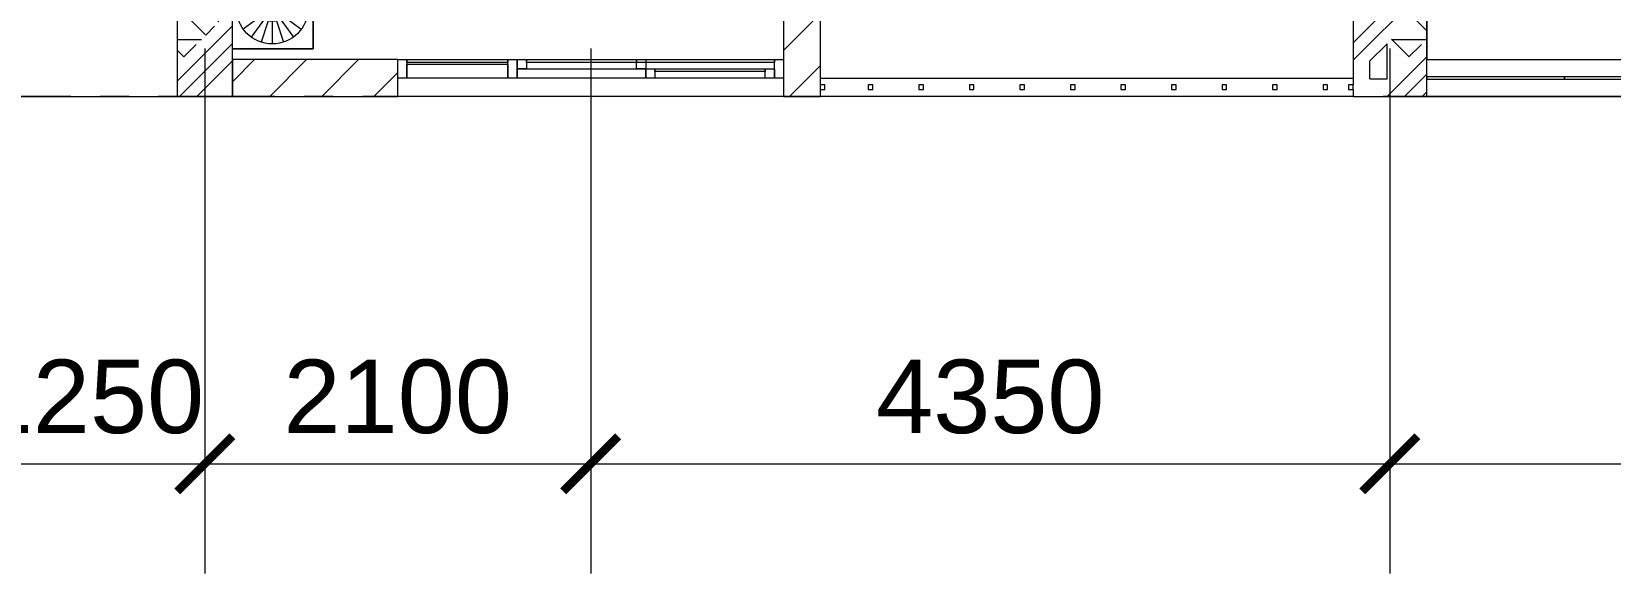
# Model space of a CAD drawing. Header units: millimetres. Extents: x -20144 to 104140, y -11426 to 48263.
# Drawn here: x 25008 to 33601, y -2548 to 353 of the extents above; entities that cross this region are included whole.
import ezdxf

# ---------------------------------------------------------------- set-up
doc = ezdxf.new("R2010")
doc.units = ezdxf.units.MM
doc.linetypes.add('Grid Line', pattern=[22.225, 12.7, -3.175, 3.175, -3.175])
for name, color, linetype, lineweight in [('CUA', 31, 'Continuous', 9), ('DIM', 1, 'Continuous', 5), ('HATCH-TUONG', 152, 'Continuous', 9), ('KINH', 152, 'Continuous', 5), ('NET CAT', 3, 'Continuous', 5), ('NET THAY 2', 55, 'Continuous', 5), ('NET-CAT', 3, 'Continuous', 9), ('NET-THAY', 2, 'Continuous', 15), ('THIET BI', 44, 'Continuous', 5), ('TRUC', 225, 'Continuous', 5)]:
    doc.layers.add(name, color=color, linetype=linetype, lineweight=lineweight)
doc.styles.add('TA1', font='arial_1.ttf')
doc.dimstyles.new('D_200_KTx2', dxfattribs={"dimtxt": 400, "dimasz": 300, "dimexe": 300, "dimexo": 300, "dimgap": 160, "dimtad": 1, "dimdec": 0, "dimzin": 9, "dimtxsty": 'TA1', "dimblk": 'ARCHTICK', "dimcen": 1, "dimdle": 300, "dimclrd": 256, "dimclre": 256, "dimclrt": 7, "dimadec": 0, "dimazin": 0, "dimtfac": 1, "dimtdec": 0, "dimtix": 1, "dimtmove": 1, "dimatfit": 3, "dimldrblk": 'ARCHTICK', "dimfxl": 0, "dimtolj": 1, "dimtzin": 0, "dimlwd": -1, "dimlwe": -1, "dimarcsym": 0})
pattern_1 = [(45, (95.25, 0), (-476.246, 476.246), []), (45, (190.5, 0), (-476.246, 476.246), []), (45, (0, 0), (-476.246, 476.246), []), (45, (476.25, 0), (-476.246, 476.246), []), (45, (571.5, 0), (-476.246, 476.246), []), (0, (381, 95.25), (0, 952.5), [95.25, -857.25]), (0, (476.25, 190.5), (0, 952.5), [95.25, -857.25]), (45, (381, 95.25), (0, 952.491), [134.683, -1212.342]), (45, (476.25, 95.25), (0, 952.491), [134.683, -1212.342]), (0, (381, 95.25), (0, 952.5), [95.25, -857.25]), (90, (-95.25, 95.25), (-952.5, 6e-14), [95.25, -857.25]), (90, (0, 95.25), (-952.5, 6e-14), [190.5, -762]), (45, (-95.25, 190.5), (0, 952.491), [134.683, -1212.342]), (90, (762, 381), (-952.5, 6e-14), [95.25, -857.25]), (0, (666.75, 381), (0, 952.5), [95.25, -857.25]), (45, (666.75, 381), (0, 952.491), [134.683, -1212.342]), (0, (857.25, 95.25), (0, 952.5), [95.25, -857.25]), (0, (857.25, 571.5), (0, 952.5), [95.25, -857.25]), (90, (1047.75, 666.75), (-952.5, 6e-14), [95.25, -857.25]), (45, (857.25, 571.5), (0, 952.491), [269.367, -1077.658]), (45, (952.5, 571.5), (0, 952.491), [134.683, -1212.342]), (45, (1143, 762), (0, 952.491), [134.683, -1212.342]), (0, (1143, 857.25), (0, 952.5), [95.25, -857.25]), (90, (1143, 762), (-952.5, 6e-14), [95.25, -857.25]), (0, (476.25, 762), (0, 952.5), [95.25, -857.25]), (0, (666.75, 857.25), (0, 952.5), [95.25, -857.25]), (90, (571.5, 762), (-952.5, 6e-14), [95.25, -857.25]), (90, (666.75, 762), (-952.5, 6e-14), [95.25, -857.25]), (45, (476.25, 762), (0, 952.491), [134.683, -1212.342]), (45, (666.75, 762), (0, 952.491), [134.683, -1212.342]), (135, (119, 214.8), (-952.491, 6e-14), [134.683, -1212.342]), (135, (238.1, 333.4), (-952.491, 6e-14), [134.683, -1212.342]), (135, (309.56, 404.8), (-952.491, 6e-14), [134.683, -1212.342]), (135, (333.4, 428.6), (-952.491, 6e-14), [134.683, -1212.342]), (135, (381, 476.25), (-952.491, 6e-14), [134.683, -1212.342]), (135, (404.8, 500.06), (-952.491, 6e-14), [134.683, -1212.342]), (135, (476.25, 571.5), (-952.491, 6e-14), [134.683, -1212.342]), (135, (523.9, 619.1), (-952.491, 6e-14), [134.683, -1212.342]), (45, (119, 214.8), (0, 952.491), [95.25, -1251.775]), (45, (238.1, 333.4), (0, 952.491), [67.36, -1279.665]), (45, (404.8, 500.06), (0, 952.491), [67.36, -1279.665]), (45, (309.56, 595.3), (0, 952.491), [67.36, -1279.665]), (45, (476.25, 571.5), (0, 952.491), [67.36, -1279.665]), (45, (381, 666.75), (0, 952.491), [67.36, -1279.665]), (0, (24.2, 309.5), (0, 952.5), [190.043, -762.457]), (0, (238.1, 523.9), (0, 952.5), [95.25, -857.25])]
pattern_2 = [(45, (0, 0), (-141.4214, 141.4214), [])]

# ---------------------------------------------------------------- blocks, each defined once
blk = doc.blocks.new('System Panel - Glazed-V2-MẶT BẰNG TẦNG 4')
at = {"layer": 'KINH', "lineweight": 9}
for p, q in [((500, 6), (-500, 6)), ((-500, 6), (-500, -6)), ((500, -6), (500, 6)), ((-500, -6), (500, -6))]:
    blk.add_line(p, q, dxfattribs=at)
blk = doc.blocks.new('System Panel - Glazed-999944-MẶT BẰNG TẦNG 4')
at = {"layer": 'KINH', "lineweight": 9}
for p, q in [((375, 6), (-375, 6)), ((-375, 6), (-375, -6)), ((375, -6), (375, 6)), ((-375, -6), (375, -6))]:
    blk.add_line(p, q, dxfattribs=at)
blk = doc.blocks.new('X-GIUONG1 - X-GIUONG-V48-MẶT BẰNG TẦNG 4')
at = {"layer": 'THIET BI'}
for p, q in [((-1239, 0), (-1239, -439)), ((-1239, -439), (-1239, 0)), ((-1059.6, -158.2), (-1131.2, -59.5)), ((-1039.2, -147.8), (-1076.9, -31.8)), ((-1016.6, -144.2), (-1016.6, -22.2)), ((-993.9, -147.8), (-956.3, -31.8)), ((-973.5, -158.2), (-901.9, -59.5)), ((-800, -439), (-800, 0)), ((-800, 0), (-800, -2000)), ((-800, 0), (-800, -439)), ((-800, 0), (-800, -2000)), ((-550, -30), (-550, -410)), ((-30, -30), (-550, -30)), ((-30, -360), (-30, -30)), ((30, -30), (30, -360)), ((550, -30), (30, -30)), ((800, 0), (302.5, 0)), ((800, 0), (302.5, 0)), ((550, -360), (550, -30)), ((1239, 0), (800, 0)), ((800, 0), (800, -439)), ((800, -2000), (800, 0)), ((1239, 0), (800, 0)), ((800, 0), (800, -439)), ((800, -2000), (800, 0)), ((973.5, -158.2), (901.9, -59.5)), ((993.9, -147.8), (956.3, -31.8)), ((1016.6, -144.2), (1016.6, -22.2)), ((1039.2, -147.8), (1076.9, -31.8)), ((1059.6, -158.2), (1131.2, -59.5)), ((1239, -439), (1239, 0)), ((1239, -439), (1239, 0)), ((-1086.1, -194.8), (-1202.1, -157.1)), ((-1075.8, -174.4), (-1174.4, -102.7)), ((-1068.3, -269.1), (-964.8, -165.6)), ((-1068.3, -165.6), (-964.8, -269.1)), ((-957.4, -174.4), (-858.7, -102.7)), ((-947, -194.8), (-831, -157.1)), ((947, -194.8), (831, -157.1)), ((957.4, -174.4), (858.7, -102.7)), ((1068.3, -269.1), (964.8, -165.6)), ((1068.3, -165.6), (964.8, -269.1)), ((1075.8, -174.4), (1174.4, -102.7)), ((1086.1, -194.8), (1202.1, -157.1)), ((-1089.7, -217.4), (-1211.7, -217.4)), ((-1086.1, -240), (-1202.1, -277.7)), ((-947, -240), (-831, -277.7)), ((-943.4, -217.4), (-821.4, -217.4)), ((-821.4, -217.4), (-943.4, -217.4)), ((943.4, -217.4), (821.4, -217.4)), ((821.4, -217.4), (943.4, -217.4)), ((947, -240), (831, -277.7)), ((1086.1, -240), (1202.1, -277.7)), ((1089.7, -217.4), (1211.7, -217.4)), ((-1075.8, -260.4), (-1174.4, -332.1)), ((-1059.6, -276.6), (-1131.2, -375.2)), ((-1039.2, -287), (-1076.9, -402.9)), ((-1016.6, -290.5), (-1016.6, -412.5)), ((-993.9, -287), (-956.3, -402.9)), ((-973.5, -276.6), (-901.9, -375.2)), ((-957.4, -260.4), (-858.7, -332.1)), ((957.4, -260.4), (858.7, -332.1)), ((973.5, -276.6), (901.9, -375.2)), ((993.9, -287), (956.3, -402.9)), ((1016.6, -290.5), (1016.6, -412.5)), ((1039.2, -287), (1076.9, -402.9)), ((1059.6, -276.6), (1131.2, -375.2)), ((1075.8, -260.4), (1174.4, -332.1)), ((-370, -360), (-800, -740)), ((-550, -410), (-420, -410)), ((-370, -740), (-370, -360)), ((800, -360), (-370, -360)), ((-370, -420), (800, -420)), ((-1239, -439), (-800, -439)), ((-800, -439), (-1239, -439)), ((800, -439), (1239, -439)), ((800, -439), (1239, -439)), ((-800, -740), (-370, -740)), ((-800, -2000), (800, -2000)), ((-800, -2000), (800, -2000))]:
    blk.add_line(p, q, dxfattribs=at)
for centre, radius in [((-1016.6, -217.4), 195.1), ((1016.6, -217.4), 195.1), ((-1016.6, -217.4), 73.2), ((1016.6, -217.4), 73.2)]:
    blk.add_circle(centre, radius, dxfattribs=at)
blk = doc.blocks.new('X-PHONG NGU 2 - X-PHONG NGU 2_Recovery_-933566-MẶT BẰNG TẦNG 4')
at = {"layer": 'CUA'}
for p, q in [((-1050, 100), (-1000, 100)), ((-1050, 0), (-1050, 100)), ((-1000, 100), (-450, 100)), ((-1000, 85), (-1000, 100)), ((-1000, 100), (-1000, 0)), ((-450, 100), (-450, 85)), ((-450, 100), (-400, 100)), ((-450, 0), (-450, 100)), ((-400, 100), (-350, 100)), ((-400, 50), (-400, 100)), ((-400, 100), (-400, 0)), ((-350, 100), (250, 100)), ((-350, 85), (-350, 100)), ((-350, 100), (-350, 50)), ((250, 100), (1000, 100)), ((250, 85), (250, 100)), ((250, 100), (250, 85)), ((250, 100), (300, 100)), ((250, 50), (250, 100)), ((300, 100), (300, 50)), ((1000, 100), (1000, 85)), ((1000, 100), (1050, 100)), ((1000, 0), (1000, 100)), ((1050, 100), (1050, 0)), ((-1000, 0), (-1050, 0)), ((-450, 85), (-1000, 85)), ((-1000, 75), (-450, 75)), ((-1000, 0), (-1000, 75)), ((-450, 0), (-1000, 0)), ((-450, 75), (-450, 0)), ((-400, 0), (-450, 0)), ((-400, 50), (300, 50)), ((-400, 0), (-400, 50)), ((-350, 50), (-400, 50)), ((300, 0), (-400, 0)), ((250, 85), (-350, 85)), ((1000, 85), (250, 85)), ((300, 50), (250, 50)), ((300, 50), (300, 0)), ((300, 50), (350, 50)), ((300, 0), (300, 50)), ((350, 0), (300, 0)), ((350, 50), (950, 50)), ((350, 35), (350, 50)), ((350, 50), (350, 0)), ((950, 35), (350, 35)), ((950, 0), (350, 0)), ((950, 50), (950, 35)), ((950, 50), (1000, 50)), ((950, 0), (950, 50)), ((1000, 0), (950, 0)), ((1000, 50), (1000, 0)), ((1050, 0), (1000, 0))]:
    blk.add_line(p, q, dxfattribs=at)
blk = doc.blocks.new('Railing - 25mm-924614-MẶT BẰNG TẦNG 4')
at = {"layer": 'NET THAY 2'}
for p, q in [((12.5, 12.5), (-12.5, 12.5)), ((-12.5, 12.5), (-12.5, -12.5)), ((12.5, -12.5), (12.5, 12.5)), ((-12.5, -12.5), (12.5, -12.5))]:
    blk.add_line(p, q, dxfattribs=at)
blk = doc.blocks.new('Railing - Railing-996834-MẶT BẰNG TẦNG 4')
at = {"rotation": 89.99999999999973}
for p in [(29311.6, 49.9), (29574.1, 49.9), (29849.1, 49.9), (30124.1, 49.9), (30399.1, 49.9), (30674.1, 49.9), (30949.1, 49.9), (31224.1, 49.9), (31499.1, 49.9), (31774.1, 49.9), (32049.1, 49.9), (32188, 49.9)]:
    blk.add_blockref('Railing - 25mm-924614-MẶT BẰNG TẦNG 4', p, dxfattribs=at)
blk = doc.blocks.new('_ARCHTICK')
at = {"color": 0, "linetype": 'ByBlock', "const_width": 0.15}
blk.add_lwpolyline([(-0.5, -0.5), (0.5, 0.5)], dxfattribs=at)
blk = doc.blocks.new('*D324')
at = {"layer": 'Defpoints', "color": 0, "transparency": 16777216}
for p in [(24700.5, -0.1), (25950.5, -0.1), (25950.5, -2000.1)]:
    blk.add_point(p, dxfattribs=at)
at = {"layer": 'DIM', "transparency": 16777216}
for p, q in [((24700.5, -300.1), (24700.5, -2300.1)), ((25950.5, -300.1), (25950.5, -2300.1)), ((24700.5, -2000.1), (24400.5, -2000.1)), ((24700.5, -2000.1), (25950.5, -2000.1)), ((25950.5, -2000.1), (26250.5, -2000.1))]:
    blk.add_line(p, q, dxfattribs=at)
at = {"layer": 'DIM', "transparency": 16777216, "xscale": 300, "yscale": 300, "zscale": 300}
blk.add_blockref('_ARCHTICK', (24700.5, -2000.1), dxfattribs=at)
at = {"layer": 'DIM', "transparency": 16777216, "xscale": 300, "yscale": 300, "zscale": 300, "rotation": 180}
blk.add_blockref('_ARCHTICK', (25950.5, -2000.1), dxfattribs=at)
at = {"layer": 'DIM', "color": 7, "transparency": 16777216, "insert": (25325.5, -1635.8), "char_height": 400, "attachment_point": 5, "style": 'TA1'}
blk.add_mtext('\\A1;1250', dxfattribs=at)
blk = doc.blocks.new('*D325')
at = {"layer": 'Defpoints', "color": 0, "transparency": 16777216}
for p in [(25950.5, -0.1), (28050.5, -0.1), (28050.5, -2000.1)]:
    blk.add_point(p, dxfattribs=at)
at = {"layer": 'DIM', "transparency": 16777216}
for p, q in [((25950.5, -300.1), (25950.5, -2300.1)), ((28050.5, -300.1), (28050.5, -2300.1)), ((25650.5, -2000.1), (28350.5, -2000.1))]:
    blk.add_line(p, q, dxfattribs=at)
at = {"layer": 'DIM', "transparency": 16777216, "xscale": 300, "yscale": 300, "zscale": 300, "rotation": 180}
blk.add_blockref('_ARCHTICK', (25950.5, -2000.1), dxfattribs=at)
at = {"layer": 'DIM', "transparency": 16777216, "xscale": 300, "yscale": 300, "zscale": 300}
blk.add_blockref('_ARCHTICK', (28050.5, -2000.1), dxfattribs=at)
at = {"layer": 'DIM', "color": 7, "transparency": 16777216, "insert": (27000.5, -1635.8), "char_height": 400, "attachment_point": 5, "style": 'TA1'}
blk.add_mtext('\\A1;2100', dxfattribs=at)
blk = doc.blocks.new('*D326')
at = {"layer": 'Defpoints', "color": 0, "transparency": 16777216}
for p in [(28050.5, -0.1), (32400.5, -0.1), (32400.5, -2000.1)]:
    blk.add_point(p, dxfattribs=at)
at = {"layer": 'DIM', "transparency": 16777216}
for p, q in [((28050.5, -300.1), (28050.5, -2300.1)), ((32400.5, -300.1), (32400.5, -2300.1)), ((27750.5, -2000.1), (32700.5, -2000.1))]:
    blk.add_line(p, q, dxfattribs=at)
at = {"layer": 'DIM', "transparency": 16777216, "xscale": 300, "yscale": 300, "zscale": 300, "rotation": 180}
blk.add_blockref('_ARCHTICK', (28050.5, -2000.1), dxfattribs=at)
at = {"layer": 'DIM', "transparency": 16777216, "xscale": 300, "yscale": 300, "zscale": 300}
blk.add_blockref('_ARCHTICK', (32400.5, -2000.1), dxfattribs=at)
at = {"layer": 'DIM', "color": 7, "transparency": 16777216, "insert": (30225.5, -1635.7), "char_height": 400, "attachment_point": 5, "style": 'TA1'}
blk.add_mtext('\\A1;4350', dxfattribs=at)
blk = doc.blocks.new('*D327')
at = {"layer": 'Defpoints', "color": 0, "transparency": 16777216}
for p in [(32400.5, -0.1), (39630.5, -0.1), (39630.5, -2000.1)]:
    blk.add_point(p, dxfattribs=at)
at = {"layer": 'DIM', "transparency": 16777216}
for p, q in [((32400.5, -300.1), (32400.5, -2300.1)), ((39630.5, -300.1), (39630.5, -2300.1)), ((32100.5, -2000.1), (39930.5, -2000.1))]:
    blk.add_line(p, q, dxfattribs=at)
at = {"layer": 'DIM', "transparency": 16777216, "xscale": 300, "yscale": 300, "zscale": 300, "rotation": 180}
blk.add_blockref('_ARCHTICK', (32400.5, -2000.1), dxfattribs=at)
at = {"layer": 'DIM', "transparency": 16777216, "xscale": 300, "yscale": 300, "zscale": 300}
blk.add_blockref('_ARCHTICK', (39630.5, -2000.1), dxfattribs=at)
at = {"layer": 'DIM', "color": 7, "transparency": 16777216, "insert": (36015.5, -1635.7), "char_height": 400, "attachment_point": 5, "style": 'TA1'}
blk.add_mtext('\\A1;7230', dxfattribs=at)

msp = doc.modelspace()

# ---------------------------------------------------------------- hatches: boundary and pattern name
at = {"layer": 'HATCH-TUONG', "lineweight": 5}
h = msp.add_hatch(dxfattribs=at)
h.set_pattern_fill('FP_6', color=256, style=0, pattern_type=2)
h.set_pattern_definition(pattern_2)
h.paths.add_polyline_path([(29100.5, 199.9), (29300.5, 199.9), (29300.5, 1099.9), (29100.5, 1099.9), (29100.5, 745)], flags=0)
h = msp.add_hatch(dxfattribs=at)
h.set_pattern_fill('FP_6', color=256, style=0, pattern_type=2)
h.set_pattern_definition(pattern_2)
h.paths.add_polyline_path([(29299.1, -0.1), (29300.5, -0.1), (29300.5, 199.9), (29100.5, 199.9), (29100.5, -0.1)], flags=0)
h.paths.add_polyline_path([(27000.5, -0.1), (27000.5, 199.9), (26100.5, 199.9), (26100.5, -0.1)], flags=0)
at = {"layer": 'NET CAT'}
h = msp.add_hatch(dxfattribs=at)
h.set_pattern_fill('FP_1', color=256, style=0, pattern_type=2)
h.set_pattern_definition(pattern_1)
h.paths.add_polyline_path([(32600.5, -0.1), (32600.5, 2349.9), (32200.5, 2349.9), (32200.5, -0.1)], flags=0)
h = msp.add_hatch(dxfattribs=at)
h.set_pattern_fill('FP_1', color=256, style=0, pattern_type=2)
h.set_pattern_definition(pattern_1)
h.paths.add_polyline_path([(26100.5, -0.1), (26100.5, 1799.9), (25800.5, 1799.9), (25800.5, -0.1), (26026, -0.1)], flags=0)

# ---------------------------------------------------------------- linework, layer by layer
at = {"layer": 'NET CAT', "lineweight": 13}
for p, q in [((32600.5, -0.1), (32600.5, 2349.9)), ((25800.5, 1799.9), (25800.5, -0.1)), ((26100.5, -0.1), (26100.5, 1799.9)), ((32200.5, 699.9), (32200.5, 62.4)), ((32200.5, 37.4), (32200.5, -0.1)), ((25800.5, -0.1), (26100.5, -0.1)), ((32200.5, -0.1), (32600.5, -0.1))]:
    msp.add_line(p, q, dxfattribs=at)
at = {"layer": 'NET-CAT', "lineweight": 15}
for p, q in [((29100.5, 1099.9), (29100.5, 199.9)), ((29300.5, 199.9), (29300.5, 1099.9)), ((27000.5, 199.9), (26100.5, 199.9)), ((26100.5, 199.9), (26100.5, -0.1)), ((29300.5, 62.4), (29300.5, 199.9)), ((27000.5, -0.1), (27000.5, 99.9)), ((29100.5, 99.9), (29100.5, -0.1)), ((29300.5, -0.1), (29300.5, 37.4)), ((26100.5, -0.1), (27000.5, -0.1)), ((29100.5, -0.1), (29300.5, -0.1))]:
    msp.add_line(p, q, dxfattribs=at)
at = {"layer": 'NET-THAY', "lineweight": 9}
for p, q in [((32600.6, 2349.9), (32600.6, 200)), ((32600.6, 200), (39350.5, 200)), ((32600.6, 106), (32600.6, 200)), ((29300.5, 99.9), (32200.5, 99.9)), ((32600.6, 0), (32600.6, 94)), ((39350.5, 0), (32600.6, 0)), ((23600.5, -0.1), (25800.5, -0.1)), ((29100.5, -0.1), (27000.5, -0.1)), ((32200.5, -0.1), (29300.5, -0.1)), ((32600.5, -0.1), (39350.5, -0.1))]:
    msp.add_line(p, q, dxfattribs=at)
at = {"layer": 'TRUC', "linetype": 'Grid Line', "ltscale": 50}
for p, q in [((25950.5, 43599.9), (25950.5, -4500.1)), ((28050.5, 43599.9), (28050.5, -7167.6)), ((32400.5, 43599.9), (32400.5, -4500.1)), ((43000.5, -0.1), (-12092.4, -0.1))]:
    msp.add_line(p, q, dxfattribs=at)

# ---------------------------------------------------------------- block references
at = {"color": 253, "lineweight": 9}
for name, p, rotation in [('X-GIUONG1 - X-GIUONG-V48-MẶT BẰNG TẦNG 4', (26100.5, 1497.5), 90), ('System Panel - Glazed-999944-MẶT BẰNG TẦNG 4', (32975.6, 100), 180), ('System Panel - Glazed-V2-MẶT BẰNG TẦNG 4', (33850.5, 100), 180)]:
    msp.add_blockref(name, p, dxfattribs=dict(at, rotation=rotation))
for name, p in [('X-PHONG NGU 2 - X-PHONG NGU 2_Recovery_-933566-MẶT BẰNG TẦNG 4', (28050.5, 99.9)), ('Railing - Railing-996834-MẶT BẰNG TẦNG 4', (0, 0))]:
    msp.add_blockref(name, p, dxfattribs=at)

# ---------------------------------------------------------------- dimensions: what is measured, and where the dimension line sits
at = {"layer": 'DIM'}
for base, p1, p2, picture, middle in [((25950.5, -2000.1), (24700.5, -0.1), (25950.5, -0.1), '*D324', (25325.5, -1635.8)), ((28050.5, -2000.1), (25950.5, -0.1), (28050.5, -0.1), '*D325', (27000.5, -1635.8)), ((32400.5, -2000.1), (28050.5, -0.1), (32400.5, -0.1), '*D326', (30225.5, -1635.7)), ((39630.5, -2000.1), (32400.5, -0.1), (39630.5, -0.1), '*D327', (36015.5, -1635.7))]:
    dim = msp.add_linear_dim(base=base, p1=p1, p2=p2, dimstyle='D_200_KTx2', dxfattribs=at)
    dim.commit()
    dim.dimension.update_dxf_attribs({"geometry": picture, "text_midpoint": middle})

doc.saveas('drawing.dxf')
